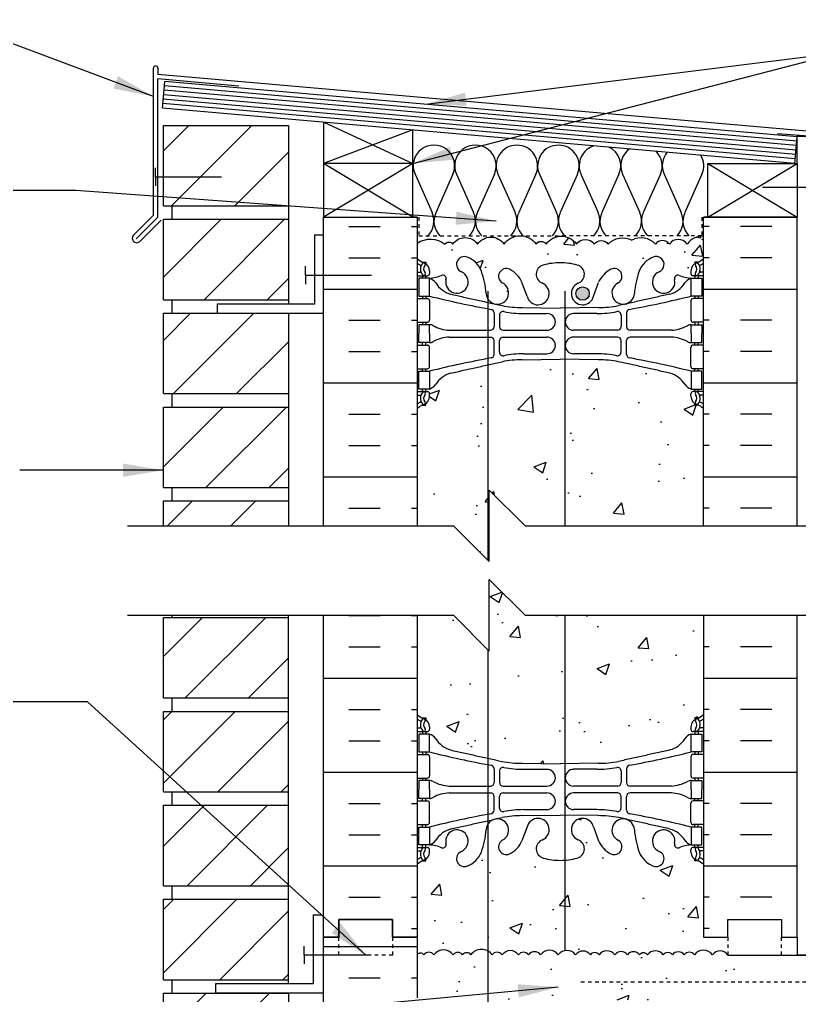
# Model space of a CAD drawing. Header units: inches. Extents: x 172.7 to 230.9, y 165.7 to 244.5.
# Drawn here: x 184.37 to 206.18, y 216.85 to 244.14 of the extents above; entities that cross this region are included whole.
import ezdxf

# ---------------------------------------------------------------- set-up
doc = ezdxf.new("R2010")
doc.units = ezdxf.units.IN
doc.header["$LTSCALE"] = 0.5
doc.header["$MEASUREMENT"] = 0
doc.linetypes.add('DASHED2', pattern=[0.375, 0.25, -0.125])
doc.linetypes.add('HIDDEN2', pattern=[0.1875, 0.125, -0.0625])
for name, color, linetype in [('HATCH', 12, 'Continuous'), ('Hidden2', 12, 'HIDDEN2'), ('line25', 2, 'Continuous'), ('LINE3', 3, 'Continuous'), ('LINE50', 5, 'Continuous'), ('LINE9', 9, 'Continuous'), ('TEXT', 4, 'Continuous'), ('Web_Edge', 9, 'Continuous')]:
    doc.layers.add(name, color=color, linetype=linetype)
doc.styles.add('DIM', font='romans.shx', dxfattribs={"width": 0.7})
doc.dimstyles.new('ext_12', dxfattribs={"dimscale": 12, "dimtxt": 0.075, "dimasz": 0.09375, "dimexe": 0.09375, "dimexo": 0.0625, "dimgap": 0.0625, "dimtad": 1, "dimdec": 1, "dimzin": 2, "dimdsep": 46, "dimlunit": 4, "dimtxsty": 'DIM', "dimcen": 0.09, "dimdle": 0.09375, "dimclrt": 4, "dimadec": 0, "dimazin": 0, "dimtfac": 1, "dimtdec": 1, "dimtmove": 2, "dimatfit": 3, "dimfxl": 1, "dimfrac": 2, "dimtolj": 1, "dimtzin": 0, "dimarcsym": 0})
pattern_1 = [(50, (0, 0), (3.5863, -0.31376), [0.375, -4.125]), (355, (0, 0), (-0.693757, 3.76096), [0.3, -3.3]), (100.4514, (0.299, -0.026), (2.892544, 3.4472), [0.3187, -3.50571]), (46.1842, (0, 1), (5.336207, -0.827596), [0.5625, -6.1875]), (96.6356, (0.4447, 0.931), (4.67331, 4.87059), [0.47805, -5.25857]), (351.1842, (0, 1), (4.67331, 4.87059), [0.45, -4.95]), (21, (0.5, 0.75), (2.984535, -2.013094), [0.375, -4.125]), (326, (0.5, 0.75), (1.216577, 3.62575), [0.3, -3.3]), (71.4514, (0.7487, 0.5822), (4.201112, 1.612656), [0.3187, -3.50571]), (37.5, (0, 0), (0.0607993, 1.6644693), [0, -3.26, 0, -3.35, 0, -3.3125]), (7.5, (0, 0), (1.315348, 1.972059), [0, -1.91, 0, -3.185, 0, -1.2625]), (327.5, (-1.115, 0), (2.669112, -0.1127744), [0, -1.25, 0, -3.9, 0, -5.175]), (317.5, (-1.615, 0), (2.915931, 0.500525), [0, -1.625, 0, -2.59, 0, -3.675])]

msp = doc.modelspace()

# ---------------------------------------------------------------- hatches: boundary and pattern name
at = {"layer": 'HATCH'}
h = msp.add_hatch(dxfattribs=at)
h.set_pattern_fill('ANSI31', color=256, scale=10, style=0)
h.set_pattern_definition([(45, (191.1638, 239.7025), (-0.883883, 0.883883), [])])
h.paths.add_polyline_path([(191.895, 241.178), (188.395, 241.178), (188.395, 238.928), (191.895, 238.928)])
h.paths.add_polyline_path([(191.895, 235.928), (189.895, 235.928), (188.395, 235.928), (188.395, 233.678), (191.895, 233.678)])
h.paths.add_polyline_path([(191.895, 233.303), (188.395, 233.303), (188.395, 231.053), (191.895, 231.053)])
h.paths.add_polyline_path([(191.895, 230.678), (188.395, 230.678), (188.395, 229.982), (191.895, 229.982)])
h.paths.add_polyline_path([(191.895, 238.553), (188.395, 238.553), (188.395, 236.303), (191.895, 236.303)])
h.paths.add_polyline_path([(191.895, 227.421), (188.395, 227.421), (188.395, 225.171), (191.895, 225.171)])
h.paths.add_polyline_path([(191.895, 222.171), (188.395, 222.171), (188.395, 219.921), (191.895, 219.921)])
h.paths.add_polyline_path([(191.895, 224.796), (188.395, 224.796), (188.395, 222.546), (191.895, 222.546)])
h.paths.add_polyline_path([(191.895, 219.546), (188.395, 219.546), (188.395, 217.296), (191.895, 217.296)])
h.paths.add_polyline_path([(191.895, 216.921), (188.395, 216.921), (188.395, 214.671), (191.895, 214.671)])
h.paths.add_polyline_path([(191.895, 214.296), (188.395, 214.296), (188.395, 212.046), (191.895, 212.046)])
h.paths.add_polyline_path([(191.895, 211.671), (188.395, 211.671), (188.395, 209.421), (191.895, 209.421)])
h.paths.add_polyline_path([(191.895, 209.046), (188.395, 209.046), (188.395, 206.796), (191.895, 206.796)])
h.paths.add_polyline_path([(191.895, 206.421), (188.395, 206.421), (188.395, 204.171), (191.895, 204.171)])
h.paths.add_polyline_path([(191.895, 193.296), (188.395, 193.296), (188.395, 191.423), (191.895, 191.423)])
h.paths.add_polyline_path([(191.895, 195.921), (188.395, 195.921), (188.395, 193.671), (191.895, 193.671)])
h.paths.add_polyline_path([(191.895, 198.546), (188.395, 198.546), (188.395, 196.296), (191.895, 196.296)])
h.paths.add_polyline_path([(191.895, 201.171), (189.857, 201.171), (188.395, 201.171), (188.395, 198.921), (191.895, 198.921)])
h.paths.add_polyline_path([(191.895, 203.796), (188.395, 203.796), (188.395, 201.546), (191.895, 201.546)])
h = msp.add_hatch(dxfattribs=at)
h.set_pattern_fill('INSUL', color=256, scale=7, style=0)
h.set_pattern_definition([(0, (-2730.669, -175.5232), (0, 2.625), []), (0, (-2730.669, -174.6482), (0, 2.625), [0.875, -0.875]), (0, (-2730.669, -173.7732), (0, 2.625), [0.875, -0.875])])
h.paths.add_polyline_path([(195.493, 238.614), (192.868, 238.614), (192.868, 229.989), (195.493, 229.989)])
h = msp.add_hatch(dxfattribs=at)
h.set_pattern_fill('INSUL', color=256, scale=7, style=0)
h.set_pattern_definition([(180, (3129.6542, -175.5232), (0, 2.625), []), (180, (3129.6542, -174.6482), (0, 2.625), [0.875, -0.875]), (180, (3129.6542, -173.7732), (0, 2.625), [0.875, -0.875])])
h.paths.add_polyline_path([(206.118, 238.614), (203.493, 238.614), (203.493, 229.989), (206.118, 229.989)])
h = msp.add_hatch(dxfattribs=at)
h.set_pattern_fill('AR-CONC', color=256, scale=0.5)
h.set_pattern_definition(pattern_1)
edge = h.paths.add_edge_path()
edge.add_arc((203.147, 193.895), 0.5, 46.2109, 66.4218)
edge.add_line((203.347, 194.353), (203.257, 194.353))
edge.add_line((203.257, 194.353), (203.257, 194.395))
edge.add_arc((203.397, 194.602), 0.25, 180, 235.9442, ccw=False)
edge.add_line((203.147, 194.602), (203.147, 194.669))
edge.add_arc((203.209, 194.669), 0.0625, 90, 180, ccw=False)
edge.add_line((203.209, 194.732), (203.257, 194.732))
edge.add_line((203.257, 194.732), (203.257, 194.802))
edge.add_line((203.257, 194.802), (203.152, 194.802))
edge.add_arc((203.274, 195.144), 0.364, 214.9775, 250.3387, ccw=False)
edge.add_arc((202.351, 194.533), 0.743, 32.7919, 73.8107)
edge.add_spline(control_points=[(202.558, 195.247), (201.121, 195.567)], knot_values=[0, 0, 1, 1], degree=1, periodic=0)
edge.add_arc((200.564, 192.636), 2.984, 79.2546, 90.0995)
edge.add_line((200.559, 195.62), (199.493, 195.636))
edge.add_line((199.493, 195.636), (198.426, 195.62))
edge.add_arc((198.421, 192.636), 2.984, 89.9005, 100.7454)
edge.add_spline(control_points=[(197.865, 195.567), (196.427, 195.247)], knot_values=[0, 0, 1, 1], degree=1, periodic=0)
edge.add_arc((196.634, 194.533), 0.743, 106.1893, 147.2081)
edge.add_arc((195.711, 195.144), 0.364, 289.6613, 325.0225, ccw=False)
edge.add_line((195.834, 194.802), (195.729, 194.802))
edge.add_line((195.729, 194.802), (195.729, 194.732))
edge.add_line((195.729, 194.732), (195.776, 194.732))
edge.add_arc((195.776, 194.669), 0.0625, 0, 90, ccw=False)
edge.add_line((195.839, 194.669), (195.839, 194.602))
edge.add_arc((195.589, 194.602), 0.25, 304.0558, 360, ccw=False)
edge.add_line((195.729, 194.395), (195.729, 194.353))
edge.add_line((195.729, 194.353), (195.639, 194.353))
edge.add_arc((195.839, 193.895), 0.5, 113.5782, 133.7891)
edge.add_line((195.493, 194.255), (195.493, 191.423))
edge.add_line((195.493, 191.423), (197.889, 191.423))
edge.add_line((197.889, 191.423), (198.889, 192.423))
edge.add_line((198.889, 192.423), (198.889, 191.423))
edge.add_line((198.889, 191.423), (198.889, 190.423))
edge.add_line((198.889, 190.423), (199.889, 191.423))
edge.add_line((199.889, 191.423), (203.493, 191.423))
edge.add_line((203.493, 191.423), (203.493, 194.255))
h.paths.add_polyline_path([(203.493, 200.482), (203.493, 201.802), (202.863, 201.802), (202.863, 201.915), (202.983, 202.115), (202.983, 203.583, 0.268138), (202.822, 203.731), (196.164, 203.731, 0.268156), (196.003, 203.583), (196.003, 202.115), (196.123, 201.915), (196.123, 201.802), (195.493, 201.802), (195.493, 200.482), (195.493, 198.448, 0.088416), (195.639, 198.35), (195.729, 198.35), (195.729, 198.309, -0.249069), (195.839, 198.102), (195.839, 198.034, -0.414214), (195.776, 197.972), (195.729, 197.972), (195.729, 197.902), (195.834, 197.902, 0.085348), (196.163, 197.977, -0.669601), (196.296, 197.857, 2.087231), (196.73, 198.082, -1), (196.893, 198.49, -0.21345), (197.285, 198.101, -0.069923), (197.422, 197.457, 1.629604), (197.893, 197.758, -1.059167), (198.099, 198.14, -0.16372), (198.421, 197.786), (198.564, 197.4, 1.612474), (198.995, 197.759, -0.734872), (199.019, 198.27, -0.068475), (199.493, 198.332, -0.068475), (199.967, 198.27, -0.734872), (199.99, 197.759, 1.612474), (200.421, 197.4), (200.564, 197.786, -0.16372), (200.886, 198.14, -1.059167), (201.092, 197.758, 1.629604), (201.563, 197.457, -0.069923), (201.7, 198.101, -0.21345), (202.092, 198.49, -1), (202.256, 198.082, 2.087231), (202.69, 197.857, -0.669601), (202.822, 197.977, 0.085348), (203.152, 197.902), (203.257, 197.902), (203.257, 197.972), (203.209, 197.972, -0.414214), (203.147, 198.034), (203.147, 198.102, -0.249069), (203.257, 198.309), (203.257, 198.35), (203.347, 198.35, 0.088416), (203.493, 198.448)])
h.paths.add_polyline_path([(199.416, 206.916, 0.225652), (199.041, 207.291), (196.378, 207.291, 0.225652), (196.003, 206.916), (196.003, 206.075, 0.225652), (196.378, 205.7), (199.041, 205.7, 0.225652), (199.416, 206.075)])
h.paths.add_polyline_path([(199.416, 205.135, 0.225652), (199.041, 205.51), (196.378, 205.51, 0.225652), (196.003, 205.135), (196.003, 204.294, 0.225652), (196.378, 203.919), (199.041, 203.919, 0.225652), (199.416, 204.294)])
h.paths.add_polyline_path([(202.983, 205.135, 0.225652), (202.608, 205.51), (199.944, 205.51, 0.225652), (199.569, 205.135), (199.569, 204.294, 0.225652), (199.944, 203.919), (202.608, 203.919, 0.225652), (202.983, 204.294)])
h.paths.add_polyline_path([(202.983, 206.916, 0.225652), (202.608, 207.291), (199.944, 207.291, 0.225652), (199.569, 206.916), (199.569, 206.075, 0.225652), (199.944, 205.7), (202.608, 205.7, 0.225652), (202.983, 206.075)])
h.paths.add_polyline_path([(203.128, 211.057), (203.493, 211.057), (203.493, 211.232), (203.493, 214.732), (201.993, 214.732), (201.993, 210.94), (202.271, 210.94), (202.271, 210.713), (202.012, 210.713), (201.743, 210.713), (201.214, 210.713), (201.214, 210.94), (201.493, 210.94), (201.493, 214.732), (199.993, 214.732, 0.520567), (199.558, 214.732, 0.520567), (199.05, 214.732, 0.520567), (198.765, 214.732, 0.520567), (198.437, 214.732, 0.520567), (198.181, 214.732, 0.520567), (197.74, 214.732, 0.520567), (197.516, 214.732, 0.520567), (197.179, 214.732, 0.520567), (196.825, 214.732, 0.520567), (196.387, 214.732, 0.520567), (196.142, 214.732, 0.331246), (195.858, 214.827), (195.858, 213.637), (195.493, 213.637), (195.493, 212.887), (195.858, 212.887), (195.858, 211.687), (195.493, 211.687), (195.493, 211.057), (195.858, 211.057), (195.858, 210.153, -0.385423), (195.903, 210.103), (195.903, 210.073), (196.003, 210.073), (196.003, 208.472, -0.380397), (196.296, 208.177, 2.087231), (196.73, 208.402, -1), (196.893, 208.81, -0.21345), (197.285, 208.421, -0.069923), (197.422, 207.777, 1.629604), (197.893, 208.078, -1.059167), (198.099, 208.46, -0.16372), (198.421, 208.106), (198.564, 207.72, 1.612474), (198.995, 208.079, -0.734872), (199.019, 208.59, -0.068475), (199.493, 208.652, -0.068475), (199.967, 208.59, -0.734872), (199.99, 208.079, 1.612474), (200.421, 207.72), (200.564, 208.106, -0.16372), (200.886, 208.46, -1.059167), (201.092, 208.078, 1.629604), (201.563, 207.777, -0.069923), (201.7, 208.421, -0.21345), (202.092, 208.81, -1), (202.256, 208.402, 2.087231), (202.69, 208.177, -0.380392), (202.983, 208.472), (202.983, 210.073), (203.083, 210.073), (203.083, 210.103, -0.385423), (203.128, 210.153)])
h.paths.add_polyline_path([(199.993, 216.732), (200.243, 216.732), (229.903, 216.732), (229.903, 217.982), (204.18, 217.982, 0.540895), (203.749, 217.989, 0.520567), (203.241, 217.989, 0.520567), (202.956, 217.989, 0.520567), (202.627, 217.989, 0.520567), (202.372, 217.989, 0.520567), (201.93, 217.989, 0.520567), (201.707, 217.989, 0.520567), (201.37, 217.989, 0.520567), (201.016, 217.989, 0.520567), (200.578, 217.989, 0.520567), (200.333, 217.989, 0.520567), (199.922, 217.989, 0.520567), (199.437, 217.989, 0.520567), (198.942, 217.989, 0.520567), (198.603, 217.989, 0.520567), (198.323, 217.989, 0.520567), (197.866, 217.989, 0.520567), (197.586, 217.989, 0.520567), (196.996, 217.989, 0.520567), (196.763, 217.989, 0.520567), (196.495, 217.989, 0.520567), (195.958, 217.989, 0.520567), (195.678, 217.989, 0.493315), (195.493, 217.997), (195.493, 216.787), (195.858, 216.787), (195.858, 215.587), (195.493, 215.587), (195.493, 214.837), (195.858, 214.837), (195.858, 214.827, -0.331246), (196.142, 214.732, -0.520567), (196.387, 214.732, -0.520567), (196.825, 214.732, -0.520567), (197.179, 214.732, -0.520567), (197.516, 214.732, -0.520567), (197.74, 214.732, -0.520567), (198.181, 214.732, -0.520567), (198.437, 214.732, -0.520567), (198.765, 214.732, -0.520567), (199.05, 214.732, -0.520567), (199.558, 214.732, -0.520567), (199.993, 214.732)])
h.paths.add_polyline_path([(203.493, 220.517, 0.088416), (203.347, 220.614), (203.257, 220.614), (203.257, 220.656, -0.249069), (203.147, 220.863), (203.147, 220.93, -0.414214), (203.209, 220.993), (203.257, 220.993), (203.257, 221.063), (203.152, 221.063, 0.085348), (202.822, 220.987, -0.669601), (202.69, 221.108, 2.087231), (202.256, 220.883, -1), (202.092, 220.474, -0.21345), (201.7, 220.863, -0.069923), (201.563, 221.507, 1.629604), (201.092, 221.206, -1.059167), (200.886, 220.824, -0.16372), (200.564, 221.178), (200.421, 221.565, 1.612474), (199.99, 221.205, -0.734872), (199.967, 220.694, -0.068475), (199.493, 220.632, -0.068475), (199.019, 220.694, -0.734872), (198.995, 221.205, 1.612474), (198.564, 221.565), (198.421, 221.178, -0.16372), (198.099, 220.824, -1.059167), (197.893, 221.206, 1.629604), (197.422, 221.507, -0.069923), (197.285, 220.863, -0.21345), (196.893, 220.474, -1), (196.73, 220.883, 2.087231), (196.296, 221.108, -0.669601), (196.163, 220.987, 0.085348), (195.834, 221.063), (195.729, 221.063), (195.729, 220.993), (195.776, 220.993, -0.414214), (195.839, 220.93), (195.839, 220.863, -0.249069), (195.729, 220.656), (195.729, 220.614), (195.639, 220.614, 0.088416), (195.493, 220.517), (195.493, 218.482), (195.493, 217.997, -0.493315), (195.678, 217.989, -0.520567), (195.958, 217.989, -0.520567), (196.495, 217.989, -0.520567), (196.763, 217.989, -0.520567), (196.996, 217.989, -0.520567), (197.586, 217.989, -0.520567), (197.866, 217.989, -0.520567), (198.323, 217.989, -0.520567), (198.603, 217.989, -0.520567), (198.942, 217.989, -0.520567), (199.437, 217.989, -0.520567), (199.922, 217.989, -0.520567), (200.333, 217.989, -0.520567), (200.578, 217.989, -0.520567), (201.016, 217.989, -0.520567), (201.37, 217.989, -0.520567), (201.707, 217.989, -0.520567), (201.93, 217.989, -0.520567), (202.372, 217.989, -0.520567), (202.627, 217.989, -0.520567), (202.956, 217.989, -0.520567), (203.241, 217.989, -0.520567), (203.749, 217.989, -0.540895), (204.18, 217.982), (204.18, 218.482), (203.493, 218.482)])
edge = h.paths.add_edge_path()
edge.add_arc((203.147, 232.899), 0.5, 46.2109, 66.4218)
edge.add_line((203.347, 233.357), (203.257, 233.357))
edge.add_line((203.257, 233.357), (203.257, 233.399))
edge.add_arc((203.397, 233.606), 0.25, 180, 235.9442, ccw=False)
edge.add_line((203.147, 233.606), (203.147, 233.673))
edge.add_arc((203.209, 233.673), 0.0625, 90, 180, ccw=False)
edge.add_line((203.209, 233.736), (203.257, 233.736))
edge.add_line((203.257, 233.736), (203.257, 233.806))
edge.add_line((203.257, 233.806), (203.152, 233.806))
edge.add_arc((203.274, 234.148), 0.364, 214.9775, 250.3387, ccw=False)
edge.add_arc((202.351, 233.537), 0.743, 32.7919, 73.8107)
edge.add_spline(control_points=[(202.558, 234.251), (201.121, 234.572)], knot_values=[0, 0, 1, 1], degree=1, periodic=0)
edge.add_arc((200.564, 231.64), 2.984, 79.2546, 90.0995)
edge.add_line((200.559, 234.624), (199.493, 234.64))
edge.add_line((199.493, 234.64), (198.426, 234.624))
edge.add_arc((198.421, 231.64), 2.984, 89.9005, 100.7454)
edge.add_spline(control_points=[(197.865, 234.572), (196.427, 234.251)], knot_values=[0, 0, 1, 1], degree=1, periodic=0)
edge.add_arc((196.634, 233.537), 0.743, 106.1893, 147.2081)
edge.add_arc((195.711, 234.148), 0.364, 289.6613, 325.0225, ccw=False)
edge.add_line((195.834, 233.806), (195.729, 233.806))
edge.add_line((195.729, 233.806), (195.729, 233.736))
edge.add_line((195.729, 233.736), (195.776, 233.736))
edge.add_arc((195.776, 233.673), 0.0625, 0, 90, ccw=False)
edge.add_line((195.839, 233.673), (195.839, 233.606))
edge.add_arc((195.589, 233.606), 0.25, 304.0558, 360, ccw=False)
edge.add_line((195.729, 233.399), (195.729, 233.357))
edge.add_line((195.729, 233.357), (195.639, 233.357))
edge.add_arc((195.839, 232.899), 0.5, 113.5782, 133.7891)
edge.add_line((195.493, 233.26), (195.493, 229.982))
edge.add_line((195.493, 229.982), (196.506, 229.982))
edge.add_line((196.506, 229.982), (197.506, 228.982))
edge.add_line((197.506, 228.982), (197.506, 230.982))
edge.add_line((197.506, 230.982), (198.506, 229.982))
edge.add_line((198.506, 229.982), (203.493, 229.982))
edge.add_line((203.493, 229.982), (203.493, 233.26))
h.paths.add_polyline_path([(203.493, 238.08, 0.259173), (203.041, 237.86, 0.520567), (202.542, 237.86, 0.520567), (202.155, 237.86, 0.336749), (201.493, 237.966, 0.336749), (200.831, 237.86, 0.520567), (200.444, 237.86, 0.520567), (199.944, 237.86, 0.520567), (199.098, 237.86, 0.520567), (198.815, 237.86, 0.520567), (197.921, 237.86, 0.520567), (197.181, 237.86, 0.520567), (196.488, 237.86, 0.520567), (196.268, 237.86, 0.321585), (195.493, 237.886), (195.493, 237.452, 0.088416), (195.639, 237.355), (195.729, 237.355), (195.729, 237.313, -0.249069), (195.839, 237.106), (195.839, 237.038, -0.414214), (195.776, 236.976), (195.729, 236.976), (195.729, 236.906), (195.834, 236.906, 0.085348), (196.163, 236.981, -0.669601), (196.296, 236.861, 2.087231), (196.73, 237.086, -1), (196.893, 237.494, -0.21345), (197.285, 237.105, -0.069923), (197.422, 236.461, 1.702394), (197.872, 236.774, -0.940793), (198.075, 237.157, -0.173075), (198.421, 236.79), (198.564, 236.404, 1.612474), (198.995, 236.763, -0.734872), (199.019, 237.274, -0.068475), (199.493, 237.336, -0.068475), (199.967, 237.274, -0.734872), (199.99, 236.763, 1.612474), (200.421, 236.404), (200.564, 236.79, -0.173075), (200.91, 237.157, -0.940793), (201.114, 236.774, 1.702394), (201.563, 236.461, -0.069923), (201.7, 237.105, -0.21345), (202.092, 237.494, -1), (202.256, 237.086, 2.087231), (202.69, 236.861, -0.669601), (202.822, 236.981, 0.085348), (203.152, 236.906), (203.257, 236.906), (203.257, 236.976), (203.209, 236.976, -0.414214), (203.147, 237.038), (203.147, 237.106, -0.249069), (203.257, 237.313), (203.257, 237.355), (203.347, 237.355, 0.088416), (203.493, 237.452)])
h = msp.add_hatch(dxfattribs=at)
h.set_pattern_fill('AR-CONC', color=256, scale=0.5)
h.set_pattern_definition(pattern_1)
edge = h.paths.add_edge_path()
edge.add_line((203.493, 227.482), (198.506, 227.482))
edge.add_line((198.506, 227.482), (197.506, 228.482))
edge.add_line((197.506, 228.482), (197.506, 226.482))
edge.add_line((197.506, 226.482), (196.506, 227.482))
edge.add_line((196.506, 227.482), (195.493, 227.482))
edge.add_line((195.493, 227.482), (195.493, 224.709))
edge.add_arc((195.839, 225.07), 0.5, 226.2109, 246.4218)
edge.add_line((195.639, 224.612), (195.729, 224.612))
edge.add_line((195.729, 224.612), (195.729, 224.57))
edge.add_arc((195.589, 224.363), 0.25, 0, 55.9442, ccw=False)
edge.add_line((195.839, 224.363), (195.839, 224.295))
edge.add_arc((195.776, 224.295), 0.0625, -90, 0, ccw=False)
edge.add_line((195.776, 224.233), (195.729, 224.233))
edge.add_line((195.729, 224.233), (195.729, 224.163))
edge.add_line((195.729, 224.163), (195.834, 224.163))
edge.add_arc((195.711, 223.82), 0.364, 34.9775, 70.3387, ccw=False)
edge.add_arc((196.634, 224.431), 0.743, 212.7919, 253.8107)
edge.add_spline(control_points=[(196.427, 223.717), (197.865, 223.397)], knot_values=[0, 0, 1, 1], degree=1, periodic=0)
edge.add_arc((198.421, 226.329), 2.984, 259.2546, 270.0995)
edge.add_line((198.426, 223.345), (199.493, 223.329))
edge.add_line((199.493, 223.329), (200.559, 223.345))
edge.add_arc((200.564, 226.329), 2.984, 269.9005, 280.7454)
edge.add_spline(control_points=[(201.121, 223.397), (202.558, 223.717)], knot_values=[0, 0, 1, 1], degree=1, periodic=0)
edge.add_arc((202.351, 224.431), 0.743, 286.1893, 327.2081)
edge.add_arc((203.274, 223.82), 0.364, 109.6613, 145.0225, ccw=False)
edge.add_line((203.152, 224.163), (203.257, 224.163))
edge.add_line((203.257, 224.163), (203.257, 224.233))
edge.add_line((203.257, 224.233), (203.209, 224.233))
edge.add_arc((203.209, 224.295), 0.0625, 180, 270, ccw=False)
edge.add_line((203.147, 224.295), (203.147, 224.363))
edge.add_arc((203.397, 224.363), 0.25, 124.0558, 180, ccw=False)
edge.add_line((203.257, 224.57), (203.257, 224.612))
edge.add_line((203.257, 224.612), (203.347, 224.612))
edge.add_arc((203.147, 225.07), 0.5, 293.5782, 313.7891)
edge.add_line((203.493, 224.709), (203.493, 227.482))
h = msp.add_hatch(dxfattribs=at)
h.set_pattern_fill('INSUL', color=256, scale=7, style=0)
h.set_pattern_definition([(0, (-2730.669, -178.5273), (0, 2.625), []), (0, (-2730.669, -177.6523), (0, 2.625), [0.875, -0.875]), (0, (-2730.669, -176.7773), (0, 2.625), [0.875, -0.875])])
h.paths.add_polyline_path([(195.493, 227.482), (192.868, 227.482), (192.868, 218.482), (193.305, 218.482), (193.305, 218.982), (194.805, 218.982), (194.805, 218.482), (195.493, 218.482)])
h = msp.add_hatch(dxfattribs=at)
h.set_pattern_fill('INSUL', color=256, scale=7, style=0)
h.set_pattern_definition([(180, (3129.6542, -178.5273), (0, 2.625), []), (180, (3129.6542, -177.6523), (0, 2.625), [0.875, -0.875]), (180, (3129.6542, -176.7773), (0, 2.625), [0.875, -0.875])])
h.paths.add_polyline_path([(206.118, 227.482), (203.493, 227.482), (203.493, 218.482), (204.18, 218.482), (204.18, 218.982), (205.68, 218.982), (205.68, 218.482), (206.118, 218.482)])
h = msp.add_hatch(dxfattribs=at)
h.set_pattern_fill('INSUL', color=256, scale=7, style=0)
h.set_pattern_definition([(0, (-2730.669, -196.5273), (0, 2.625), []), (0, (-2730.669, -195.6523), (0, 2.625), [0.875, -0.875]), (0, (-2730.669, -194.7773), (0, 2.625), [0.875, -0.875])])
h.paths.add_polyline_path([(192.868, 200.482), (193.305, 200.482), (193.305, 200.982), (194.805, 200.982), (194.805, 200.482), (195.493, 200.482), (195.493, 218.482), (194.805, 218.482), (194.805, 218.982), (193.305, 218.982), (193.305, 218.482), (192.868, 218.482)])
at = {"layer": 'LINE3'}
h = msp.add_hatch(color=256, dxfattribs=at)
h.paths.add_polyline_path([(200.301, 236.511, 0.831395), (199.932, 236.511)])
h.paths.add_polyline_path([(200.304, 236.476, 0.045935), (200.301, 236.511), (199.932, 236.511, 0.045935), (199.929, 236.476, 1)])

# ---------------------------------------------------------------- linework, layer by layer
at = {"layer": 'HATCH'}
for p, q in [((188.118, 238.666), (188.118, 242.778)), ((188.243, 242.778), (188.243, 242.601)), ((207.209, 240.942), (188.243, 242.601)), ((188.243, 238.614), (188.243, 242.476)), ((190.508, 242.277), (188.243, 242.476)), ((206.106, 240.737), (188.426, 242.284)), ((206.085, 240.488), (188.404, 242.035)), ((206.096, 240.612), (188.415, 242.159)), ((206.063, 240.239), (188.382, 241.786)), ((206.074, 240.363), (188.393, 241.91)), ((192.883, 241.266), (195.368, 240.114)), ((195.368, 241.049), (192.868, 240.114)), ((206.868, 240.848), (205.561, 240.94)), ((195.368, 238.614), (192.868, 240.114)), ((195.368, 240.114), (192.868, 238.614)), ((203.618, 238.614), (206.118, 240.114)), ((203.618, 240.114), (206.118, 238.614)), ((195.431, 239.811), (195.91, 238.738)), ((196.49, 239.811), (196.011, 238.737)), ((196.59, 239.811), (197.069, 238.738)), ((197.649, 239.811), (197.17, 238.737)), ((197.749, 239.811), (198.229, 238.738)), ((198.809, 239.811), (198.329, 238.738)), ((198.91, 239.811), (199.39, 238.738)), ((199.97, 239.811), (199.491, 238.738)), ((200.071, 239.811), (200.551, 238.738)), ((201.131, 239.811), (200.652, 238.738)), ((201.233, 239.811), (201.712, 238.738)), ((202.292, 239.811), (201.813, 238.738)), ((202.394, 239.811), (202.873, 238.738)), ((203.453, 239.811), (202.974, 238.738)), ((188.118, 238.666), (187.549, 238.097)), ((188.243, 238.614), (187.637, 238.009)), ((188.331, 238.526), (187.726, 237.921))]:
    msp.add_line(p, q, dxfattribs=at)
at = {"layer": 'HATCH', "color": 6, "linetype": 'DASHED2', "ltscale": 0.5}
for points in [[(194.18, 238.614), (195.537, 238.614), (195.537, 238.093), (199.493, 238.093)], [(204.805, 238.614), (203.449, 238.614), (203.449, 238.093), (199.493, 238.093)]]:
    msp.add_lwpolyline(points, dxfattribs=at)
at = {"layer": 'HATCH'}
for points in [[(195.493, 237.886, -0.321585), (196.268, 237.86, -0.520567), (196.488, 237.86, -0.520567), (197.181, 237.86, -0.520567), (197.921, 237.86, -0.520567), (198.815, 237.86, -0.520567), (199.098, 237.86, -0.520567), (199.944, 237.86, -0.520567), (200.444, 237.86, -0.520567), (200.831, 237.86, -0.336749), (201.493, 237.966)], [(203.493, 238.08, 0.259173), (203.041, 237.86, 0.520567), (202.542, 237.86, 0.520567), (202.155, 237.86, 0.336749), (201.493, 237.966)], [(204.18, 217.982, 0.540895), (203.749, 217.989, 0.520567), (203.241, 217.989, 0.520567), (202.956, 217.989, 0.520567), (202.627, 217.989, 0.520567), (202.372, 217.989, 0.520567), (201.93, 217.989, 0.520567), (201.707, 217.989, 0.520567), (201.37, 217.989, 0.520567), (201.016, 217.989, 0.520567), (200.578, 217.989, 0.520567), (200.333, 217.989, 0.520567), (199.922, 217.989, 0.520567), (199.437, 217.989, 0.520567), (198.942, 217.989, 0.520567), (198.603, 217.989, 0.520567), (198.323, 217.989, 0.520567), (197.866, 217.989, 0.520567), (197.586, 217.989, 0.520567), (196.996, 217.989, 0.520567), (196.763, 217.989, 0.520567), (196.495, 217.989, 0.520567), (195.958, 217.989, 0.520567), (195.678, 217.989, 0.493315), (195.493, 217.997, 0.493315)]]:
    msp.add_lwpolyline(points, format="xyb", dxfattribs=at)
for centre, radius, start, end in [((188.18, 242.778), 0.0625, 0, 180), ((195.96, 240.047), 0.58, 335.9664, 204.0694), ((197.119, 240.047), 0.58, 335.9664, 204.0694), ((198.275, 240.047), 0.577, 89.6769, 204.2169), ((198.283, 240.047), 0.577, 335.7834, 90.4023), ((199.436, 240.047), 0.577, 89.5977, 204.2166), ((199.444, 240.047), 0.577, 335.7831, 90.3231), ((200.598, 240.047), 0.577, 105.0351, 204.2166), ((200.605, 240.047), 0.577, 335.7831, 64.7825), ((201.759, 240.047), 0.577, 125.1758, 204.2166), ((201.766, 240.047), 0.577, 335.7831, 44.7269), ((202.92, 240.047), 0.577, 138.9384, 204.2166), ((202.927, 240.047), 0.577, 335.7831, 30.9838), ((195.381, 238.501), 0.58, 315.3149, 24.0694), ((196.54, 238.501), 0.58, 155.9664, 224.6851), ((196.54, 238.501), 0.58, 315.3149, 24.0694), ((197.699, 238.501), 0.58, 155.9664, 224.6851), ((197.699, 238.501), 0.58, 315.3149, 24.0694), ((198.859, 238.501), 0.58, 155.9306, 224.6851), ((198.86, 238.501), 0.58, 315.3149, 24.0694), ((200.02, 238.501), 0.58, 155.9306, 224.6851), ((200.021, 238.501), 0.58, 315.3149, 24.0694), ((201.181, 238.501), 0.58, 155.9306, 224.6851), ((201.183, 238.501), 0.58, 315.3149, 24.0694), ((202.342, 238.501), 0.58, 155.9306, 224.6851), ((202.344, 238.501), 0.58, 315.3149, 24.0694), ((203.503, 238.501), 0.58, 155.9306, 224.6851), ((187.653, 238.024), 0.127, 144.7902, 305.2098), ((196.54, 238.501), 0.58, 269.9771, 270), ((196.54, 238.501), 0.58, 270, 270.0458), ((198.858, 238.501), 0.58, 270, 273.6965), ((198.86, 238.501), 0.58, 280.1122, 281.3565), ((203.177, 238.501), 0.58, 297.6798, 302.977)]:
    msp.add_arc(centre, radius, start, end, dxfattribs=at)
at = {"layer": 'Hidden2', "linetype": 'HIDDEN2'}
msp.add_line((200.068, 217.232), (229.903, 217.232), dxfattribs=at)
at = {"layer": 'line25'}
for p, q in [((188.371, 241.661), (188.437, 242.408)), ((206.117, 240.861), (188.437, 242.408)), ((206.052, 240.114), (188.371, 241.661)), ((192.868, 241.268), (192.868, 238.614)), ((188.395, 238.928), (188.395, 241.178)), ((188.395, 241.178), (191.895, 241.178)), ((191.895, 241.178), (191.895, 236.178)), ((195.368, 238.614), (195.368, 241.049)), ((206.052, 240.114), (206.117, 240.861)), ((206.118, 240.114), (206.118, 240.866)), ((206.618, 240.866), (206.118, 240.866)), ((195.368, 240.114), (192.868, 240.114)), ((188.395, 238.928), (191.895, 238.928)), ((188.645, 238.553), (188.645, 238.928)), ((188.645, 238.553), (188.645, 238.928)), ((188.395, 236.303), (188.395, 238.553)), ((188.395, 238.553), (191.895, 238.553)), ((192.868, 238.614), (195.368, 238.614)), ((195.493, 238.614), (195.368, 238.614)), ((195.493, 238.614), (195.493, 229.989)), ((203.493, 238.614), (203.618, 238.614)), ((203.493, 229.982), (203.493, 238.614)), ((188.395, 236.303), (191.895, 236.303)), ((188.645, 235.928), (188.645, 236.303)), ((188.395, 233.678), (188.395, 235.928)), ((188.395, 235.928), (191.895, 235.928)), ((191.895, 235.928), (191.895, 229.982)), ((188.395, 233.678), (191.895, 233.678)), ((188.645, 233.303), (188.645, 233.678)), ((188.395, 231.053), (188.395, 233.303)), ((188.395, 233.303), (191.895, 233.303)), ((188.395, 231.053), (191.895, 231.053)), ((188.645, 230.678), (188.645, 231.053)), ((188.395, 229.982), (188.395, 230.678)), ((188.395, 230.678), (191.895, 230.678)), ((188.395, 225.171), (188.395, 227.421)), ((188.395, 227.421), (191.895, 227.421)), ((188.645, 227.421), (188.645, 227.482)), ((191.895, 217.176), (191.895, 227.482)), ((195.493, 227.482), (195.493, 218.482)), ((203.493, 227.482), (203.493, 218.482)), ((188.395, 225.171), (191.895, 225.171)), ((188.645, 224.796), (188.645, 225.171)), ((188.645, 224.796), (188.645, 225.171)), ((188.395, 222.546), (188.395, 224.796)), ((188.395, 224.796), (191.895, 224.796)), ((188.395, 222.546), (191.895, 222.546)), ((188.645, 222.171), (188.645, 222.546)), ((188.645, 222.171), (188.645, 222.546)), ((188.395, 219.921), (188.395, 222.171)), ((188.395, 222.171), (191.895, 222.171)), ((188.395, 219.921), (191.895, 219.921)), ((188.645, 219.546), (188.645, 219.921)), ((188.645, 219.546), (188.645, 219.921)), ((188.395, 217.296), (188.395, 219.546)), ((188.395, 219.546), (191.895, 219.546)), ((195.493, 218.482), (195.493, 216.787)), ((206.118, 218.482), (206.118, 217.982)), ((204.18, 217.982), (229.903, 217.982)), ((224.758, 217.982), (206.118, 217.982)), ((188.395, 217.296), (191.9, 217.296)), ((188.645, 216.921), (188.645, 217.296)), ((188.645, 216.921), (188.645, 217.296)), ((188.395, 214.671), (188.395, 216.921)), ((188.395, 216.921), (191.895, 216.921)), ((191.895, 216.926), (191.895, 201.421))]:
    msp.add_line(p, q, dxfattribs=at)
msp.add_lwpolyline([(206.118, 240.114), (206.118, 238.614), (203.618, 238.614), (203.618, 240.114)], close=True, dxfattribs=at)
at = {"layer": 'LINE3'}
for p, q in [((197.47, 236.545), (197.47, 229.019)), ((199.622, 236.545), (199.622, 229.982)), ((199.622, 227.482), (199.622, 218.11)), ((197.47, 226.519), (197.47, 198.962))]:
    msp.add_line(p, q, dxfattribs=at)
msp.add_circle((200.116, 236.476), 0.188, dxfattribs=at)
at = {"layer": 'LINE50'}
for p, q in [((192.868, 238.614), (195.493, 238.614)), ((192.868, 229.989), (192.868, 238.614)), ((203.493, 238.614), (206.118, 238.614)), ((206.118, 229.989), (206.118, 238.614)), ((192.868, 218.482), (192.868, 227.482)), ((192.868, 200.482), (192.868, 218.482))]:
    msp.add_line(p, q, dxfattribs=at)
for points in [[(203.493, 218.482), (204.18, 218.482), (204.18, 218.982), (205.68, 218.982), (205.68, 218.482), (206.118, 218.482), (206.118, 227.482)], [(195.493, 218.482), (194.805, 218.482), (194.805, 218.982), (193.305, 218.982), (193.305, 218.482), (192.868, 218.482)], [(192.868, 218.482), (193.305, 218.482), (193.305, 218.982), (194.805, 218.982), (194.805, 218.482), (195.493, 218.482)]]:
    msp.add_lwpolyline(points, dxfattribs=at)
at = {"layer": 'LINE9'}
for p, q in [((188.174, 239.739), (188.174, 239.989)), ((188.174, 239.739), (190.02, 239.739)), ((188.174, 239.739), (188.174, 239.489)), ((206.996, 239.444), (205.15, 239.444)), ((192.618, 238.114), (192.618, 236.178)), ((192.618, 238.114), (192.868, 238.114)), ((192.368, 236.989), (192.368, 237.239)), ((192.368, 236.989), (194.214, 236.989)), ((192.368, 236.989), (192.368, 236.739)), ((192.618, 236.178), (189.895, 236.178)), ((189.895, 236.178), (189.895, 235.928)), ((189.895, 235.928), (192.868, 235.928)), ((197.506, 228.982), (197.506, 230.982)), ((198.506, 229.982), (197.506, 230.982)), ((187.395, 229.982), (196.506, 229.982)), ((196.506, 229.982), (197.506, 228.982)), ((198.506, 229.982), (207.618, 229.982)), ((197.506, 226.482), (197.506, 228.482)), ((198.506, 227.482), (197.506, 228.482)), ((187.395, 227.482), (196.506, 227.482)), ((196.506, 227.482), (197.506, 226.482)), ((198.506, 227.482), (207.618, 227.482)), ((192.58, 219.112), (192.58, 217.176)), ((192.58, 219.112), (192.83, 219.112)), ((192.33, 217.987), (192.33, 218.237)), ((192.33, 217.987), (194.175, 217.987)), ((192.33, 217.987), (192.33, 217.737)), ((192.58, 217.176), (189.857, 217.176)), ((189.857, 217.176), (189.857, 216.926)), ((189.857, 216.926), (192.857, 216.926))]:
    msp.add_line(p, q, dxfattribs=at)
at = {"layer": 'LINE9', "linetype": 'DASHED2', "ltscale": 0.15}
for points in [[(194.805, 218.482), (194.805, 218.482), (194.805, 217.982), (193.305, 217.982), (193.305, 218.482), (193.305, 218.482)], [(194.805, 218.482), (194.805, 218.482), (194.805, 217.982), (193.305, 217.982), (193.305, 218.482), (193.305, 218.482)], [(204.18, 218.482), (204.18, 218.482), (204.18, 217.982), (205.68, 217.982), (205.68, 218.482), (205.68, 218.482)]]:
    msp.add_lwpolyline(points, dxfattribs=at)
at = {"layer": 'Web_Edge'}
for p, q in [((195.639, 237.355), (195.729, 237.355)), ((195.729, 237.355), (195.729, 237.313)), ((195.839, 237.106), (195.839, 237.038)), ((203.147, 237.106), (203.147, 237.038)), ((203.347, 237.355), (203.257, 237.355)), ((203.257, 237.355), (203.257, 237.313)), ((195.493, 237.076), (195.571, 237.076)), ((195.493, 236.976), (195.776, 236.976)), ((195.639, 236.976), (195.639, 236.906)), ((195.729, 236.976), (195.729, 236.906)), ((203.493, 236.976), (203.209, 236.976)), ((203.257, 236.976), (203.257, 236.906)), ((203.347, 236.976), (203.347, 236.906)), ((203.493, 237.076), (203.415, 237.076)), ((198.564, 236.404), (198.421, 236.79)), ((200.421, 236.404), (200.564, 236.79)), ((195.493, 236.336), (195.776, 236.336)), ((195.639, 236.406), (195.639, 236.336)), ((195.729, 236.406), (195.729, 236.336)), ((195.839, 236.273), (195.839, 235.738)), ((203.147, 236.273), (203.147, 235.738)), ((203.493, 236.336), (203.209, 236.336)), ((203.257, 236.406), (203.257, 236.336)), ((203.347, 236.406), (203.347, 236.336)), ((198.426, 236.088), (199.493, 236.072)), ((200.559, 236.088), (199.493, 236.072)), ((197.641, 235.936), (197.641, 235.551)), ((197.793, 235.874), (197.793, 235.551)), ((198.473, 235.92), (199.12, 235.92)), ((200.512, 235.92), (199.865, 235.92)), ((201.192, 235.874), (201.192, 235.551)), ((201.345, 235.936), (201.345, 235.551)), ((195.493, 235.676), (195.776, 235.676)), ((195.639, 235.676), (195.639, 235.606)), ((195.729, 235.676), (195.729, 235.606)), ((203.493, 235.676), (203.209, 235.676)), ((203.257, 235.676), (203.257, 235.606)), ((203.347, 235.676), (203.347, 235.606)), ((196.386, 235.45), (197.541, 235.451)), ((196.386, 235.261), (197.541, 235.26)), ((197.893, 235.451), (199.12, 235.451)), ((197.893, 235.26), (199.12, 235.26)), ((201.092, 235.451), (199.865, 235.451)), ((201.092, 235.26), (199.865, 235.26)), ((202.599, 235.45), (201.445, 235.451)), ((202.599, 235.261), (201.445, 235.26)), ((195.493, 235.036), (195.776, 235.036)), ((195.639, 235.036), (195.639, 235.106)), ((195.729, 235.036), (195.729, 235.106)), ((195.839, 234.438), (195.839, 234.973)), ((197.641, 234.776), (197.641, 235.16)), ((197.793, 234.838), (197.793, 235.16)), ((201.192, 234.838), (201.192, 235.16)), ((201.345, 234.776), (201.345, 235.16)), ((203.147, 234.438), (203.147, 234.973)), ((203.493, 235.036), (203.209, 235.036)), ((203.257, 235.036), (203.257, 235.106)), ((203.347, 235.036), (203.347, 235.106)), ((198.426, 234.624), (199.493, 234.64)), ((198.473, 234.792), (199.12, 234.792)), ((200.559, 234.624), (199.493, 234.64)), ((200.512, 234.792), (199.865, 234.792)), ((195.493, 234.376), (195.776, 234.376)), ((195.639, 234.306), (195.639, 234.376)), ((195.729, 234.306), (195.729, 234.376)), ((203.493, 234.376), (203.209, 234.376)), ((203.257, 234.306), (203.257, 234.376)), ((203.347, 234.306), (203.347, 234.376)), ((195.493, 233.736), (195.776, 233.736)), ((195.493, 233.636), (195.571, 233.636)), ((195.639, 233.736), (195.639, 233.806)), ((195.729, 233.736), (195.729, 233.806)), ((195.839, 233.606), (195.839, 233.673)), ((203.147, 233.606), (203.147, 233.673)), ((203.493, 233.736), (203.209, 233.736)), ((203.257, 233.736), (203.257, 233.806)), ((203.347, 233.736), (203.347, 233.806)), ((203.493, 233.636), (203.415, 233.636)), ((195.639, 233.357), (195.729, 233.357)), ((195.729, 233.357), (195.729, 233.399)), ((203.257, 233.357), (203.257, 233.399)), ((203.347, 233.357), (203.257, 233.357)), ((195.639, 224.612), (195.729, 224.612)), ((195.729, 224.612), (195.729, 224.57)), ((203.347, 224.612), (203.257, 224.612)), ((203.257, 224.612), (203.257, 224.57)), ((195.493, 224.333), (195.571, 224.333)), ((195.839, 224.363), (195.839, 224.295)), ((203.147, 224.363), (203.147, 224.295)), ((203.493, 224.333), (203.415, 224.333)), ((195.493, 224.233), (195.776, 224.233)), ((195.639, 224.233), (195.639, 224.163)), ((195.729, 224.233), (195.729, 224.163)), ((203.493, 224.233), (203.209, 224.233)), ((203.257, 224.233), (203.257, 224.163)), ((203.347, 224.233), (203.347, 224.163)), ((195.493, 223.593), (195.776, 223.593)), ((195.639, 223.663), (195.639, 223.593)), ((195.729, 223.663), (195.729, 223.593)), ((195.839, 223.53), (195.839, 222.995)), ((203.147, 223.53), (203.147, 222.995)), ((203.493, 223.593), (203.209, 223.593)), ((203.257, 223.663), (203.257, 223.593)), ((203.347, 223.663), (203.347, 223.593)), ((197.641, 223.193), (197.641, 222.808)), ((198.426, 223.345), (199.493, 223.329)), ((200.559, 223.345), (199.493, 223.329)), ((201.345, 223.193), (201.345, 222.808)), ((195.493, 222.933), (195.776, 222.933)), ((195.639, 222.933), (195.639, 222.863)), ((195.729, 222.933), (195.729, 222.863)), ((197.793, 223.131), (197.793, 222.808)), ((198.473, 223.177), (199.12, 223.177)), ((200.512, 223.177), (199.865, 223.177)), ((201.192, 223.131), (201.192, 222.808)), ((203.493, 222.933), (203.209, 222.933)), ((203.257, 222.933), (203.257, 222.863)), ((203.347, 222.933), (203.347, 222.863)), ((196.386, 222.707), (197.541, 222.708)), ((197.893, 222.708), (199.12, 222.708)), ((201.092, 222.708), (199.865, 222.708)), ((202.599, 222.707), (201.445, 222.708)), ((195.639, 222.293), (195.639, 222.363)), ((195.729, 222.293), (195.729, 222.363)), ((196.386, 222.518), (197.541, 222.517)), ((197.641, 222.033), (197.641, 222.417)), ((197.793, 222.095), (197.793, 222.417)), ((197.893, 222.517), (199.12, 222.517)), ((201.092, 222.517), (199.865, 222.517)), ((201.192, 222.095), (201.192, 222.417)), ((201.345, 222.033), (201.345, 222.417)), ((202.599, 222.518), (201.445, 222.517)), ((203.257, 222.293), (203.257, 222.363)), ((203.347, 222.293), (203.347, 222.363)), ((195.493, 222.293), (195.776, 222.293)), ((195.839, 221.695), (195.839, 222.23)), ((203.147, 221.695), (203.147, 222.23)), ((203.493, 222.293), (203.209, 222.293)), ((198.426, 221.881), (199.493, 221.897)), ((198.473, 222.049), (199.12, 222.049)), ((200.559, 221.881), (199.493, 221.897)), ((200.512, 222.049), (199.865, 222.049)), ((195.493, 221.633), (195.776, 221.633)), ((195.639, 221.563), (195.639, 221.633)), ((195.729, 221.563), (195.729, 221.633)), ((198.564, 221.565), (198.421, 221.178)), ((200.421, 221.565), (200.564, 221.178)), ((203.493, 221.633), (203.209, 221.633)), ((203.257, 221.563), (203.257, 221.633)), ((203.347, 221.563), (203.347, 221.633)), ((195.639, 220.993), (195.639, 221.063)), ((195.729, 220.993), (195.729, 221.063)), ((203.257, 220.993), (203.257, 221.063)), ((203.347, 220.993), (203.347, 221.063)), ((195.493, 220.993), (195.776, 220.993)), ((195.493, 220.893), (195.571, 220.893)), ((195.839, 220.863), (195.839, 220.93)), ((203.147, 220.863), (203.147, 220.93)), ((203.493, 220.993), (203.209, 220.993)), ((203.493, 220.893), (203.415, 220.893)), ((195.639, 220.614), (195.729, 220.614)), ((195.729, 220.614), (195.729, 220.656)), ((203.257, 220.614), (203.257, 220.656)), ((203.347, 220.614), (203.257, 220.614))]:
    msp.add_line(p, q, dxfattribs=at)
for points in [[(195.534, 236.406), (195.834, 236.406), (195.834, 236.906), (195.534, 236.906)], [(203.452, 236.406), (203.152, 236.406), (203.152, 236.906), (203.452, 236.906)], [(195.534, 234.306), (195.834, 234.306), (195.834, 233.806), (195.534, 233.806)], [(203.452, 234.306), (203.152, 234.306), (203.152, 233.806), (203.452, 233.806)], [(195.534, 223.663), (195.834, 223.663), (195.834, 224.163), (195.534, 224.163)], [(203.452, 223.663), (203.152, 223.663), (203.152, 224.163), (203.452, 224.163)], [(195.534, 221.563), (195.834, 221.563), (195.834, 221.063), (195.534, 221.063)], [(203.452, 221.563), (203.152, 221.563), (203.152, 221.063), (203.452, 221.063)]]:
    msp.add_lwpolyline(points, close=True, dxfattribs=at)
for points in [[(195.834, 235.356), (195.834, 235.606), (195.534, 235.606), (195.534, 235.356)], [(203.152, 235.356), (203.152, 235.606), (203.452, 235.606), (203.452, 235.356)], [(195.834, 235.356), (195.834, 235.106), (195.534, 235.106), (195.534, 235.356)], [(203.152, 235.356), (203.152, 235.106), (203.452, 235.106), (203.452, 235.356)], [(195.834, 222.613), (195.834, 222.863), (195.534, 222.863), (195.534, 222.613)], [(203.152, 222.613), (203.152, 222.863), (203.452, 222.863), (203.452, 222.613)], [(195.834, 222.613), (195.834, 222.363), (195.534, 222.363), (195.534, 222.613)], [(203.152, 222.613), (203.152, 222.363), (203.452, 222.363), (203.452, 222.613)]]:
    msp.add_lwpolyline(points, dxfattribs=at)
for centre, radius, start, end in [((195.839, 237.813), 0.5, 226.2109, 250.5288), ((196.811, 237.29), 0.22, 68.1963, 248.1963), ((196.654, 236.861), 0.677, 21.1239, 69.3197), ((202.331, 236.861), 0.677, 110.6803, 158.8761), ((202.174, 237.29), 0.22, 291.8037, 111.8037), ((203.147, 237.813), 0.5, 289.4712, 313.7891), ((195.839, 237.813), 0.6, 234.7832, 245.0748), ((195.571, 237.095), 0.0196, 269.4032, 15.4901), ((195.832, 237.16), 0.25, 140.1145, 222.4609), ((195.577, 237.25), 0.021, 343.464, 63.9957), ((195.675, 237.291), 0.045, 321.448, 139.1879), ((195.589, 237.106), 0.25, 0, 70.5288), ((195.832, 237.16), 0.16, 140.0001, 222.4609), ((195.063, 236.296), 2.365, 4.3895, 20.0015), ((197.985, 236.959), 0.217, 65.5264, 238.537), ((197.735, 236.489), 0.75, 23.6938, 62.9705), ((199.087, 237.015), 0.268, 104.7892, 250.0338), ((199.481, 235.582), 1.754, 89.6229, 105.2918), ((199.504, 235.582), 1.754, 74.7082, 90.3771), ((199.898, 237.015), 0.268, 289.9662, 75.2108), ((201.251, 236.489), 0.75, 117.0295, 156.3062), ((201, 236.959), 0.217, 301.463, 114.4736), ((203.922, 236.296), 2.365, 159.9985, 175.6105), ((203.397, 237.106), 0.25, 109.4712, 180), ((203.311, 237.291), 0.045, 40.8121, 218.552), ((203.153, 237.16), 0.16, 317.5391, 39.9999), ((203.153, 237.16), 0.25, 317.5391, 39.8855), ((203.409, 237.25), 0.021, 116.0043, 196.536), ((203.415, 237.095), 0.0196, 164.5099, 270.5968), ((203.147, 237.813), 0.6, 294.9252, 305.2168), ((195.681, 237.022), 0.045, 222.4609, 42.4609), ((195.776, 237.038), 0.0625, 270, 0), ((195.779, 237.902), 0.997, 273.1538, 293.1467), ((195.711, 236.563), 0.364, 34.9775, 70.3387), ((196.205, 236.894), 0.0968, 340.1551, 110.4331), ((196.603, 236.799), 0.314, 168.5886, 66.1916), ((202.382, 236.799), 0.314, 113.8084, 11.4114), ((202.781, 236.894), 0.0968, 69.5669, 199.8449), ((203.207, 237.902), 0.997, 246.8533, 266.8462), ((203.274, 236.563), 0.364, 109.6613, 145.0225), ((203.209, 237.038), 0.0625, 180, 270), ((203.304, 237.022), 0.045, 137.5391, 317.5391), ((196.634, 237.174), 0.743, 212.7919, 253.8107), ((197.734, 236.492), 0.314, 182.7357, 63.9348), ((198.869, 236.476), 0.314, 193.4146, 66.1916), ((200.116, 236.476), 0.314, 113.8084, 346.5854), ((201.251, 236.492), 0.314, 116.0652, 357.2643), ((202.351, 237.174), 0.743, 286.1893, 327.2081), ((195.776, 236.273), 0.0625, 0, 90), ((202.642, 263.826), 28.253, 256.0552, 259.6343), ((196.343, 263.826), 28.253, 280.3657, 283.9448), ((203.209, 236.273), 0.0625, 90, 180), ((197.541, 235.936), 0.1, 360, 79.6343), ((198.421, 239.071), 2.984, 259.2546, 270.0995), ((200.564, 239.071), 2.984, 269.9005, 280.7454), ((201.445, 235.936), 0.1, 100.3657, 180), ((195.776, 235.738), 0.0625, 270, 0), ((197.893, 235.874), 0.1, 79.2546, 180), ((198.468, 238.904), 2.984, 259.2546, 270.0995), ((199.12, 235.685), 0.234, 270, 90), ((199.865, 235.685), 0.234, 90, 270), ((200.517, 238.904), 2.984, 269.9005, 280.7454), ((201.092, 235.874), 0.1, 0, 100.7454), ((203.209, 235.738), 0.0625, 180, 270), ((195.83, 235.387), 0.219, 60.4937, 88.92), ((196.471, 236.607), 1.16, 242.5844, 265.8032), ((197.541, 235.551), 0.1, 270.0388, 360), ((197.893, 235.551), 0.1, 180, 270), ((201.092, 235.551), 0.1, 270, 0), ((201.445, 235.551), 0.1, 180, 269.9612), ((202.514, 236.607), 1.16, 274.1968, 297.4156), ((203.156, 235.387), 0.219, 91.08, 119.5063), ((196.471, 234.105), 1.16, 94.1968, 117.4156), ((197.541, 235.16), 0.1, 0, 89.9612), ((197.893, 235.16), 0.1, 90, 180), ((199.12, 235.026), 0.234, 270, 90), ((199.865, 235.026), 0.234, 90, 270), ((201.092, 235.16), 0.1, 0, 90), ((201.445, 235.16), 0.1, 90.0388, 180), ((202.514, 234.105), 1.16, 62.5844, 85.8032), ((195.776, 234.973), 0.0625, 0, 90), ((195.83, 235.324), 0.219, 271.08, 299.5063), ((203.156, 235.324), 0.219, 240.4937, 268.92), ((203.209, 234.973), 0.0625, 90, 180), ((202.642, 206.885), 28.253, 100.3657, 103.9448), ((197.541, 234.776), 0.1, 280.3657, 0), ((197.893, 234.838), 0.1, 180, 280.7454), ((198.468, 231.808), 2.984, 89.9005, 100.7454), ((200.517, 231.808), 2.984, 79.2546, 90.0995), ((201.092, 234.838), 0.1, 259.2546, 0), ((201.445, 234.776), 0.1, 180, 259.6343), ((196.343, 206.885), 28.253, 76.0552, 79.6343), ((195.776, 234.438), 0.0625, 270, 0), ((198.421, 231.64), 2.984, 89.9005, 100.7454), ((200.564, 231.64), 2.984, 79.2546, 90.0995), ((203.209, 234.438), 0.0625, 180, 270), ((196.634, 233.537), 0.743, 106.1893, 147.2081), ((202.351, 233.537), 0.743, 32.7919, 73.8107), ((195.711, 234.148), 0.364, 289.6613, 325.0225), ((203.274, 234.148), 0.364, 214.9775, 250.3387), ((195.571, 233.616), 0.0196, 344.5099, 90.5968), ((195.832, 233.551), 0.25, 137.5391, 219.8855), ((195.681, 233.69), 0.045, 317.5391, 137.5391), ((195.832, 233.551), 0.16, 137.5391, 219.9999), ((195.589, 233.606), 0.25, 289.4712, 360), ((195.776, 233.673), 0.0625, 360, 90), ((203.209, 233.673), 0.0625, 90, 180), ((203.397, 233.606), 0.25, 180, 250.5288), ((203.304, 233.69), 0.045, 42.4609, 222.4609), ((203.153, 233.551), 0.16, 320.0001, 42.4609), ((203.153, 233.551), 0.25, 320.1145, 42.4609), ((203.415, 233.616), 0.0196, 89.4032, 195.4901), ((195.839, 232.899), 0.6, 114.9252, 125.2168), ((195.839, 232.899), 0.5, 109.4712, 133.7891), ((195.577, 233.462), 0.021, 296.0043, 16.536), ((195.675, 233.42), 0.045, 220.8121, 38.552), ((203.311, 233.42), 0.045, 141.448, 319.1879), ((203.147, 232.899), 0.5, 46.2109, 70.5288), ((203.409, 233.462), 0.021, 163.464, 243.9957), ((203.147, 232.899), 0.6, 54.7832, 65.0748), ((195.839, 225.07), 0.5, 226.2109, 250.5288), ((195.839, 225.07), 0.6, 234.7832, 245.0748), ((195.832, 224.417), 0.25, 140.1145, 222.4609), ((195.675, 224.548), 0.045, 321.448, 139.1879), ((195.589, 224.363), 0.25, 0, 70.5288), ((203.397, 224.363), 0.25, 109.4712, 180), ((203.311, 224.548), 0.045, 40.8121, 218.552), ((203.147, 225.07), 0.5, 289.4712, 313.7891), ((203.153, 224.417), 0.25, 317.5391, 39.8855), ((203.147, 225.07), 0.6, 294.9252, 305.2168), ((195.571, 224.352), 0.0196, 269.4032, 15.4901), ((195.577, 224.507), 0.021, 343.464, 63.9957), ((195.681, 224.279), 0.045, 222.4609, 42.4609), ((195.832, 224.417), 0.16, 140.0001, 222.4609), ((195.776, 224.295), 0.0625, 270, 0), ((203.209, 224.295), 0.0625, 180, 270), ((203.304, 224.279), 0.045, 137.5391, 317.5391), ((203.153, 224.417), 0.16, 317.5391, 39.9999), ((203.409, 224.507), 0.021, 116.0043, 196.536), ((203.415, 224.352), 0.0196, 164.5099, 270.5968), ((195.711, 223.82), 0.364, 34.9775, 70.3387), ((196.634, 224.431), 0.743, 212.7919, 253.8107), ((202.351, 224.431), 0.743, 286.1893, 327.2081), ((203.274, 223.82), 0.364, 109.6613, 145.0225), ((195.776, 223.53), 0.0625, 0, 90), ((202.642, 251.083), 28.253, 256.0552, 259.6343), ((196.343, 251.083), 28.253, 280.3657, 283.9448), ((203.209, 223.53), 0.0625, 90, 180), ((197.541, 223.193), 0.1, 360, 79.6343), ((197.893, 223.131), 0.1, 79.2546, 180), ((198.421, 226.329), 2.984, 259.2546, 270.0995), ((198.468, 226.161), 2.984, 259.2546, 270.0995), ((200.517, 226.161), 2.984, 269.9005, 280.7454), ((200.564, 226.329), 2.984, 269.9005, 280.7454), ((201.092, 223.131), 0.1, 0, 100.7454), ((201.445, 223.193), 0.1, 100.3657, 180), ((195.776, 222.995), 0.0625, 270, 0), ((199.12, 222.942), 0.234, 270, 90), ((199.865, 222.942), 0.234, 90, 270), ((203.209, 222.995), 0.0625, 180, 270), ((195.83, 222.644), 0.219, 60.4937, 88.92), ((196.471, 223.864), 1.16, 242.5844, 265.8032), ((197.541, 222.808), 0.1, 270.0388, 360), ((197.893, 222.808), 0.1, 180, 270), ((201.092, 222.808), 0.1, 270, 0), ((201.445, 222.808), 0.1, 180, 269.9612), ((202.514, 223.864), 1.16, 274.1968, 297.4156), ((203.156, 222.644), 0.219, 91.08, 119.5063), ((195.83, 222.581), 0.219, 271.08, 299.5063), ((196.471, 221.362), 1.16, 94.1968, 117.4156), ((197.541, 222.417), 0.1, 0, 89.9612), ((197.893, 222.417), 0.1, 90, 180), ((199.12, 222.283), 0.234, 270, 90), ((199.865, 222.283), 0.234, 90, 270), ((201.092, 222.417), 0.1, 0, 90), ((201.445, 222.417), 0.1, 90.0388, 180), ((202.514, 221.362), 1.16, 62.5844, 85.8032), ((203.156, 222.581), 0.219, 240.4937, 268.92), ((195.776, 222.23), 0.0625, 0, 90), ((197.893, 222.095), 0.1, 180, 280.7454), ((201.092, 222.095), 0.1, 259.2546, 0), ((203.209, 222.23), 0.0625, 90, 180), ((202.642, 194.142), 28.253, 100.3657, 103.9448), ((197.541, 222.033), 0.1, 280.3657, 0), ((198.421, 218.897), 2.984, 89.9005, 100.7454), ((198.468, 219.065), 2.984, 89.9005, 100.7454), ((200.517, 219.065), 2.984, 79.2546, 90.0995), ((200.564, 218.897), 2.984, 79.2546, 90.0995), ((201.445, 222.033), 0.1, 180, 259.6343), ((196.343, 194.142), 28.253, 76.0552, 79.6343), ((195.776, 221.695), 0.0625, 270, 0), ((197.734, 221.476), 0.314, 296.0652, 177.2643), ((198.869, 221.492), 0.314, 293.8084, 166.5854), ((200.116, 221.492), 0.314, 13.4146, 246.1916), ((201.251, 221.476), 0.314, 2.7357, 243.9348), ((203.209, 221.695), 0.0625, 180, 270), ((196.634, 220.794), 0.743, 106.1893, 147.2081), ((196.603, 221.17), 0.314, 293.8084, 191.4114), ((195.063, 221.672), 2.365, 339.9985, 355.6105), ((203.922, 221.672), 2.365, 184.3895, 200.0015), ((202.382, 221.17), 0.314, 348.5886, 246.1916), ((202.351, 220.794), 0.743, 32.7919, 73.8107), ((195.711, 221.405), 0.364, 289.6613, 325.0225), ((195.779, 220.067), 0.997, 66.8533, 86.8462), ((196.205, 221.075), 0.0968, 249.5669, 19.8449), ((197.985, 221.009), 0.217, 121.463, 294.4736), ((197.735, 221.479), 0.75, 297.0295, 336.3062), ((199.087, 220.953), 0.268, 109.9662, 255.2108), ((199.898, 220.953), 0.268, 284.7892, 70.0338), ((201.251, 221.479), 0.75, 203.6938, 242.9705), ((201, 221.009), 0.217, 245.5264, 58.537), ((202.781, 221.075), 0.0968, 160.1551, 290.4331), ((203.207, 220.067), 0.997, 93.1538, 113.1467), ((203.274, 221.405), 0.364, 214.9775, 250.3387), ((195.571, 220.873), 0.0196, 344.5099, 90.5968), ((195.832, 220.808), 0.25, 137.5391, 219.8855), ((195.577, 220.719), 0.021, 296.0043, 16.536), ((195.681, 220.947), 0.045, 317.5391, 137.5391), ((195.832, 220.808), 0.16, 137.5391, 219.9999), ((195.589, 220.863), 0.25, 289.4712, 360), ((195.776, 220.93), 0.0625, 360, 90), ((196.811, 220.678), 0.22, 111.8037, 291.8037), ((196.654, 221.107), 0.677, 290.6803, 338.8761), ((202.331, 221.107), 0.677, 201.1239, 249.3197), ((202.174, 220.678), 0.22, 248.1963, 68.1963), ((203.209, 220.93), 0.0625, 90, 180), ((203.397, 220.863), 0.25, 180, 250.5288), ((203.304, 220.947), 0.045, 42.4609, 222.4609), ((203.153, 220.808), 0.16, 320.0001, 42.4609), ((203.153, 220.808), 0.25, 320.1145, 42.4609), ((203.409, 220.719), 0.021, 163.464, 243.9957), ((203.415, 220.873), 0.0196, 89.4032, 195.4901), ((195.839, 220.156), 0.6, 114.9252, 125.2168), ((195.839, 220.156), 0.5, 109.4712, 133.7891), ((195.675, 220.677), 0.045, 220.8121, 38.552), ((199.481, 222.386), 1.754, 254.7082, 270.3771), ((199.504, 222.386), 1.754, 269.6229, 285.2918), ((203.311, 220.677), 0.045, 141.448, 319.1879), ((203.147, 220.156), 0.5, 46.2109, 70.5288), ((203.147, 220.156), 0.6, 54.7832, 65.0748)]:
    msp.add_arc(centre, radius, start, end, dxfattribs=at)
for points in [[(196.427, 236.46), (197.865, 236.14)], [(202.558, 236.46), (201.121, 236.14)], [(196.427, 234.251), (197.865, 234.572)], [(202.558, 234.251), (201.121, 234.572)], [(196.427, 223.717), (197.865, 223.397)], [(202.558, 223.717), (201.121, 223.397)], [(196.427, 221.508), (197.865, 221.829)], [(202.558, 221.508), (201.121, 221.829)]]:
    msp.add_open_spline(points, degree=1, dxfattribs=at)

# ---------------------------------------------------------------- leaders
at = {"layer": 'TEXT'}
for points, override in [([(188.118, 241.985), (182.365, 244.137), (180.368, 244.137)], {"dimgap": 0.0625, "dimtad": 0}), ([(195.368, 240.114), (207.287, 243.206)], {"dimgap": 0.0625, "dimtad": 0}), ([(195.731, 241.77), (207.287, 243.206), (211.557, 243.206)], {"dimgap": 0.0625, "dimtad": 0}), ([(197.699, 238.501), (185.951, 239.356), (183.831, 239.356)], {"dimtad": 0}), ([(194.055, 217.982), (186.274, 225.066), (184.128, 225.066)], {"dimgap": 0.0625, "dimtad": 0}), ([(199.434, 217.088), (187.704, 215.998), (183.864, 215.998)], {"dimgap": 0.0625, "dimtad": 0})]:
    msp.add_leader(points, dimstyle='ext_12', override=override, dxfattribs=at)
at = {"layer": 'TEXT', "color": 4}
msp.add_leader([(188.395, 231.538), (184.379, 231.538)], dimstyle='ext_12', override={"dimgap": 0.0625, "dimtad": 0}, dxfattribs=at)

doc.saveas('drawing.dxf')
